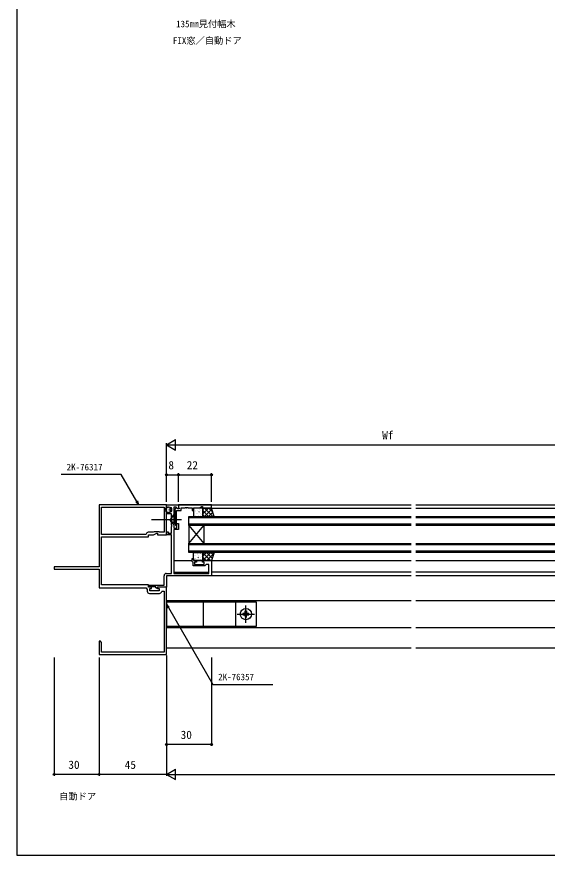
# Model space of a CAD drawing. Units: millimetres, scale not verified. Extents: x -437 to 438, y -681 to 679.
# Drawn here: x -437 to -82, y -681 to -121 of the extents above; entities that cross this region are included whole.
import ezdxf
from ezdxf.enums import TextEntityAlignment as Align

# ---------------------------------------------------------------- set-up
doc = ezdxf.new("R2010")
doc.units = ezdxf.units.MM
doc.header["$LTSCALE"] = 4
for name, color, linetype in [('0-1_USER1', 3, 'Continuous'), ('0-2_YKK_11', 7, 'Continuous'), ('0-3_YKK_12', 2, 'Continuous'), ('0-4_YKK_13', 4, 'Continuous'), ('0-6_YKK_D', 6, 'Continuous'), ('0-7_YKK_ZWAK', 7, 'Continuous')]:
    doc.layers.add(name, color=color, linetype=linetype)
doc.styles.add('ＭＳ ゴシック', font='')
doc.styles.get('ＭＳ ゴシック').set_extended_font_data('MS Gothic')

msp = doc.modelspace()

# ---------------------------------------------------------------- linework, layer by layer
at = {"layer": '0-2_YKK_11'}
msp.add_line((-348.03, -506.43), (-341.37, -506.43), dxfattribs=at)
for points in [[(-336.7, -547.2), (-336.7, -502.2), (-342.7, -502.2), (-342.7, -503.2), (-341.5, -503.2), (-341.5, -504.8), (-347.9, -504.8), (-347.9, -503.2), (-346.7, -503.2), (-346.7, -502.2), (-348.7, -502.2), (-348.7, -500.7), (-380.07, -500.7), (-380.07, -468.7), (-348.7, -468.7), (-348.7, -467.2), (-345.345, -467.2), (-343.2, -466.2), (-342.7, -466.2), (-342.7, -467.2), (-336.7, -467.2), (-336.7, -447.2), (-381.7, -447.2), (-381.7, -460.742), (-381.58, -460.925), (-381.58, -461.475), (-381.7, -461.658), (-381.7, -488.57), (-406.242, -488.57), (-406.425, -488.69), (-406.975, -488.69), (-407.158, -488.57), (-411.7, -488.57), (-411.7, -490.2), (-381.7, -490.2), (-381.7, -502.7), (-350.3, -502.7), (-349.53, -503.8), (-349.53, -504.93)], [(-335.3, -448.83), (-335.917, -448.83), (-336.453, -449.366), (-336.7, -449.264), (-336.7, -447.2), (-328.7, -447.2), (-328.7, -449.8), (-329.07, -449.954), (-330.194, -448.83), (-331.7, -448.83), (-331.7, -456.742), (-331.82, -456.925), (-331.82, -457.475), (-331.7, -457.658), (-331.7, -462.8), (-329.7, -462.8), (-329.7, -459.8), (-328.7, -459.8), (-328.7, -463.8), (-331.7, -463.8), (-331.7, -493.07), (-326.258, -493.07), (-326.075, -493.19), (-325.525, -493.19), (-325.342, -493.07), (-325.258, -493.07), (-325.075, -493.19), (-324.525, -493.19), (-324.342, -493.07), (-308.33, -493.07), (-308.33, -487.1), (-310.2, -487.1), (-310.5, -487.4), (-311.2, -488.1), (-318.9, -488.1), (-318.9, -485.8), (-319.2, -485.5), (-319.5, -485.2), (-319.5, -483), (-318.7, -483)], [(-380.07, -448.83), (-338.33, -448.83), (-338.33, -465.57), (-341.33, -465.57), (-341.7, -465.2), (-344.912, -465.2), (-345.706, -465.57), (-348.83, -465.57)], [(-350.309, -466.82), (-350.605, -467.07), (-380.07, -467.07), (-380.07, -448.83)], [(-336.83, -493.07), (-333.33, -493.07), (-333.33, -467.2), (-336.5, -467.2), (-336.5, -465.2), (-335.5, -465.2), (-335.5, -466.2), (-333.33, -466.2), (-333.33, -461.673), (-333.21, -461.49), (-333.21, -460.94), (-333.33, -460.757), (-333.33, -453.33), (-336.5, -453.33), (-336.5, -452.33), (-335.3, -452.33)], [(-318.7, -483), (-318.7, -484.5), (-316.7, -484.5), (-316.7, -485.5), (-317.9, -485.5), (-317.9, -487.1), (-311.5, -487.1), (-311.5, -485.5), (-312.7, -485.5), (-312.7, -484.5), (-306.7, -484.5), (-306.7, -494.7)], [(-306.7, -494.7), (-336.7, -494.7), (-336.7, -502.2), (-342.6, -502.2), (-342.9, -502.5), (-342.9, -502.91), (-343.085, -503.028), (-343.9, -502.648), (-343.9, -502), (-348.7, -502), (-348.7, -501), (-338.33, -501), (-338.33, -494.57)], [(-339.887, -505.155), (-339.59, -504.9), (-338.33, -504.9), (-338.33, -510.742), (-338.21, -510.925), (-338.21, -511.475), (-338.33, -511.658), (-338.33, -517.242), (-338.21, -517.425), (-338.21, -517.975), (-338.33, -518.158), (-338.33, -521.742), (-338.21, -521.925), (-338.21, -522.475), (-338.33, -522.658), (-338.33, -545.57), (-380.07, -545.57), (-380.07, -539.291), (-380.7, -538.2), (-381.7, -538.2), (-381.7, -541.242), (-381.58, -541.425), (-381.58, -541.975), (-381.7, -542.158), (-381.7, -542.242), (-381.58, -542.425), (-381.58, -542.975), (-381.7, -543.158), (-381.7, -547.2), (-336.7, -547.2)]]:
    msp.add_lwpolyline(points, dxfattribs=at)
msp.add_lwpolyline([(-306.7, -447.3), (-328.7, -447.3), (-328.7, -448.93), (-328.4, -449.23), (-328.2, -449.43), (-328.2, -449.9), (-329.15, -449.9), (-329.65, -449.4), (-329.988, -449.4), (-331.2, -450.1), (-331.2, -458.108), (-330.692, -460.987), (-329.708, -460.813), (-330, -459.155), (-330, -451.1), (-327, -451.1), (-327, -449.23), (-324.208, -449.23), (-324.025, -449.11), (-323.475, -449.11), (-323.292, -449.23), (-323.208, -449.23), (-323.025, -449.11), (-322.475, -449.11), (-322.292, -449.23), (-319.5, -449.23), (-319.5, -451), (-318.7, -451), (-318.7, -449.23), (-314.765, -449.23), (-313.2, -448.5), (-312.7, -448.5), (-312.7, -449.5), (-306.7, -449.5)], close=True, dxfattribs=at)
for centre, radius, start, end in [((-335.3, -450.58), 1.75, 269.99999, 90.00001), ((-348.83, -467.07), 1.5, 90.00001, 170.40592), ((-336.83, -494.57), 1.5, 90.00001, 179.99999), ((-348.03, -504.93), 1.5, 180.00001, 269.99999), ((-341.37, -504.93), 1.5, 270, 351.37307)]:
    msp.add_arc(centre, radius, start, end, dxfattribs=at)
at = {"layer": '0-3_YKK_12'}
for p, q in [((-336.7, -447.2), (-173.2, -447.2)), ((-306.7, -447.3), (-173.2, -447.3)), ((-170.2, -447.2), (-36.7, -447.2)), ((-170.2, -447.3), (-36.7, -447.3)), ((-306.7, -449.5), (-173.2, -449.5)), ((-170.2, -449.5), (-36.7, -449.5)), ((-321.7, -455), (-173.2, -455)), ((-321.7, -461), (-321.7, -455)), ((-173.2, -456), (-321.7, -456)), ((-170.2, -455), (-21.7, -455)), ((-21.7, -456), (-170.2, -456)), ((-321.7, -460), (-173.2, -460)), ((-321.7, -461), (-321.7, -473)), ((-321.7, -461), (-311.7, -473)), ((-321.7, -473), (-311.7, -461)), ((-173.2, -461), (-321.7, -461)), ((-311.7, -461), (-311.7, -473)), ((-170.2, -460), (-21.7, -460)), ((-321.7, -473), (-173.2, -473)), ((-321.7, -479), (-321.7, -473)), ((-173.2, -474), (-321.7, -474)), ((-170.2, -473), (-21.7, -473)), ((-21.7, -474), (-170.2, -474)), ((-321.7, -478), (-173.2, -478)), ((-173.2, -479), (-321.7, -479)), ((-170.2, -478), (-21.7, -478)), ((-331.7, -484.5), (-319.5, -484.5)), ((-317, -484.5), (-173.2, -484.5)), ((-170.2, -484.5), (-36.7, -484.5)), ((-331.7, -492.2), (-308.33, -492.2)), ((-173.2, -492.2), (-306.7, -492.2)), ((-36.7, -492.2), (-170.2, -492.2)), ((-173.2, -494.7), (-336.7, -494.7)), ((136.8, -494.7), (-170.2, -494.7)), ((-336.7, -511.2), (-173.2, -511.2)), ((-170.2, -511.2), (-36.4, -511.2)), ((-336.7, -529.2), (-173.2, -529.2)), ((-170.2, -529.2), (-41.7, -529.2)), ((-336.7, -542.7), (-173.2, -542.7)), ((-170.2, -542.7), (136.8, -542.7))]:
    msp.add_line(p, q, dxfattribs=at)
for points in [[(-21.7, -455), (-21.7, -461), (-170.2, -461)], [(-21.7, -473), (-21.7, -479), (-170.2, -479)]]:
    msp.add_lwpolyline(points, dxfattribs=at)
at = {"layer": '0-4_YKK_13'}
for p, q in [((-337.144, -450.787), (-337.044, -450.787)), ((-336.848, -449.801), (-336.748, -449.801)), ((-336.466, -451.45), (-336.366, -451.45)), ((-336.139, -450.787), (-336.039, -450.787)), ((-336.089, -449.732), (-335.989, -449.732)), ((-335.887, -450.284), (-335.787, -450.284)), ((-335.823, -449.298), (-335.723, -449.298)), ((-335.823, -449.298), (-335.723, -449.298)), ((-335.686, -451.34), (-335.586, -451.34)), ((-335.632, -451.988), (-335.532, -451.988)), ((-335.385, -449.581), (-335.285, -449.581)), ((-335.385, -451.49), (-335.285, -451.49)), ((-335.354, -449.037), (-335.254, -449.037)), ((-335.268, -448.725), (-335.168, -448.725)), ((-335.234, -450.787), (-335.134, -450.787)), ((-335.033, -450.435), (-334.933, -450.435)), ((-334.712, -452.335), (-334.612, -452.335)), ((-334.681, -449.832), (-334.581, -449.832)), ((-334.681, -451.289), (-334.581, -451.289)), ((-334.625, -449.367), (-334.525, -449.367)), ((-334.43, -450.686), (-334.33, -450.686)), ((-334.104, -449.871), (-334.004, -449.871)), ((-333.896, -450.877), (-333.796, -450.877)), ((-333.74, -451.606), (-333.64, -451.606)), ((-318.7, -450), (-318.7, -454.5)), ((-318.534, -451.379), (-318.597, -451.42)), ((-318.551, -450.926), (-318.589, -450.926)), ((-318.551, -453.169), (-318.589, -453.169)), ((-312.985, -449.5), (-318.2, -449.5)), ((-317.34, -449.715), (-317.377, -449.715)), ((-317.34, -451.958), (-317.377, -451.958)), ((-317.302, -451.238), (-317.309, -451.24)), ((-316.57, -453.109), (-316.577, -453.112)), ((-316.271, -450.926), (-316.309, -450.926)), ((-316.271, -453.169), (-316.309, -453.169)), ((-315.06, -449.715), (-315.097, -449.715)), ((-315.06, -451.958), (-315.097, -451.958)), ((-314.932, -451.933), (-314.995, -451.974)), ((-314.962, -450.409), (-314.969, -450.412)), ((-314.513, -452.381), (-314.52, -452.383)), ((-313.991, -450.926), (-314.029, -450.926)), ((-313.991, -453.169), (-314.029, -453.169)), ((-312.915, -450.598), (-312.978, -450.639)), ((-312.904, -449.681), (-312.912, -449.683)), ((-312.78, -449.715), (-312.817, -449.715)), ((-312.78, -451.958), (-312.817, -451.958)), ((-308.701, -449.5), (-312.485, -453.284)), ((-311.529, -449.5), (-312.485, -450.456)), ((-312.485, -454.5), (-312.485, -450)), ((-312.485, -451.079), (-308.563, -455)), ((-306.502, -450.129), (-311.372, -455)), ((-311.235, -449.5), (-305.735, -455)), ((-305.824, -452.28), (-308.544, -455)), ((-308.406, -449.5), (-305.914, -451.992)), ((-326.7, -457.2), (-346.7, -457.2)), ((-331.7, -453.7), (-333.2, -455.2)), ((-318.2, -455), (-312.985, -455)), ((-317.34, -454.2), (-317.377, -454.2)), ((-315.06, -454.2), (-315.097, -454.2)), ((-314.028, -454.34), (-314.035, -454.343)), ((-313.578, -453.975), (-313.641, -454.017)), ((-312.78, -454.2), (-312.817, -454.2)), ((-312.485, -453.907), (-311.392, -455)), ((-305.146, -454.43), (-305.716, -455)), ((-318.7, -484), (-318.7, -479.5)), ((-318.551, -480.079), (-318.589, -480.079)), ((-318.2, -479), (-312.985, -479)), ((-318.006, -481.317), (-318.013, -481.32)), ((-317.34, -481.11), (-317.377, -481.11)), ((-316.271, -480.079), (-316.309, -480.079)), ((-315.948, -480.589), (-315.955, -480.591)), ((-315.06, -481.11), (-315.097, -481.11)), ((-313.991, -480.079), (-314.029, -480.079)), ((-313.856, -479.848), (-313.863, -479.85)), ((-313.266, -480.214), (-313.329, -480.255)), ((-312.78, -481.11), (-312.817, -481.11)), ((-307.088, -479), (-312.485, -484.397)), ((-309.917, -479), (-312.485, -481.568)), ((-312.485, -479.363), (-307.348, -484.5)), ((-312.485, -479.5), (-312.485, -484)), ((-310.019, -479), (-306.177, -482.842)), ((-305.292, -480.032), (-309.76, -484.5)), ((-307.191, -479), (-305.499, -480.691)), ((-318.551, -482.321), (-318.589, -482.321)), ((-312.985, -484.5), (-318.2, -484.5)), ((-317.556, -483.289), (-317.563, -483.291)), ((-317.34, -483.353), (-317.377, -483.353)), ((-316.271, -482.321), (-316.309, -482.321)), ((-315.464, -482.548), (-315.471, -482.55)), ((-315.283, -481.549), (-315.346, -481.59)), ((-315.06, -483.353), (-315.097, -483.353)), ((-314.732, -484.419), (-314.739, -484.422)), ((-313.991, -482.321), (-314.029, -482.321)), ((-313.929, -483.591), (-313.992, -483.633)), ((-313.124, -481.719), (-313.131, -481.722)), ((-312.78, -483.353), (-312.817, -483.353)), ((-312.674, -483.691), (-312.682, -483.693)), ((-312.485, -482.191), (-310.176, -484.5)), ((-306.594, -484.162), (-306.931, -484.5)), ((-312.2, -512.2), (-312.2, -528.2)), ((-290.7, -512.2), (-290.7, -528.2)), ((-283.7, -525.95), (-283.7, -514.45)), ((-289.45, -520.2), (-277.95, -520.2)), ((-284.11, -518.15), (-284.11, -518.97)), ((-283.29, -518.97), (-283.29, -518.15)), ((-282.47, -520.61), (-281.65, -520.61))]:
    msp.add_line(p, q, dxfattribs=at)
for points in [[(-306.7, -449.5), (-312.485, -449.5), (-312.485, -455), (-304.966, -455)], [(-306.7, -484.5), (-312.485, -484.5), (-312.485, -479), (-304.966, -479)], [(-336.7, -528.2), (-276.7, -528.2), (-276.7, -512.2), (-336.7, -512.2)]]:
    msp.add_lwpolyline(points, close=True, dxfattribs=at)
for points in [[(-331.7, -455.15), (-333.556, -456.055), (-334.164, -457.2)], [(-331.7, -459.25), (-333.556, -458.345), (-334.164, -457.2)], [(-331.7, -453.7), (-331.7, -460.7), (-333.2, -459.2), (-333.2, -455.2)], [(-284.93, -519.79), (-285.75, -519.79), (-285.75, -520.61), (-284.93, -520.61)], [(-284.11, -518.97), (-284.11, -518.15), (-283.29, -518.15), (-283.29, -518.97)], [(-281.65, -520.61), (-281.65, -519.79), (-282.47, -519.79)], [(-284.11, -521.43), (-284.11, -522.25), (-283.29, -522.25), (-283.29, -521.43)]]:
    msp.add_lwpolyline(points, dxfattribs=at)
for centre, radius in [((-335.3, -450.58), 2), ((-283.7, -520.2), 3.75)]:
    msp.add_circle(centre, radius, dxfattribs=at)
for centre, radius, start, end in [((-318.2, -450), 0.5, 90, 180), ((-312.985, -450), 0.5, 0, 90), ((-318.2, -454.5), 0.5, 180, 270), ((-312.985, -454.5), 0.5, 270, 0), ((-318.2, -479.5), 0.5, 90, 180), ((-312.985, -479.5), 0.5, 0, 90), ((-318.2, -484), 0.5, 180, 270), ((-312.985, -484), 0.5, 270, 0), ((-284.93, -518.97), 0.82, 270, 0), ((-282.47, -518.97), 0.82, 180, 270), ((-284.93, -521.43), 0.82, 0, 90), ((-282.47, -521.43), 0.82, 90, 180)]:
    msp.add_arc(centre, radius, start, end, dxfattribs=at)
at = {"layer": '0-6_YKK_D'}
for p, q in [((-336.7, -407.2), (-330.638, -403.7)), ((-336.7, -445.2), (-336.7, -406.2)), ((-336.7, -407.2), (-330.638, -410.7)), ((-336.7, -407.2), (-324.576, -407.2)), ((-330.638, -410.7), (-330.638, -403.7)), ((-329.7, -407.2), (-43.707, -407.2)), ((-336.7, -445.2), (-336.7, -426.2)), ((-336.7, -427.2), (-328.7, -427.2)), ((-328.7, -445.2), (-328.7, -426.2)), ((-328.7, -445.2), (-328.7, -426.2)), ((-328.7, -427.2), (-306.7, -427.2)), ((-306.7, -445.2), (-306.7, -426.2)), ((-336.7, -547.9), (-336.7, -628.2)), ((-336.7, -547.9), (-336.7, -608.2)), ((-411.7, -549.2), (-411.7, -628.2)), ((-381.7, -549.2), (-381.7, -628.2)), ((-381.7, -549.2), (-381.7, -628.2)), ((-336.7, -549.2), (-336.7, -628.2)), ((-306.7, -549.2), (-306.7, -608.2)), ((-306.7, -607.2), (-336.7, -607.2)), ((-336.7, -627.2), (-330.638, -623.7)), ((-330.638, -630.7), (-330.638, -623.7)), ((-381.7, -627.2), (-411.7, -627.2)), ((-336.7, -627.2), (-381.7, -627.2)), ((-336.7, -627.2), (-330.638, -630.7)), ((-336.7, -627.2), (-324.576, -627.2)), ((-329.7, -627.2), (311.3, -627.2))]:
    msp.add_line(p, q, dxfattribs=at)
for points in [[(-355.29, -447.2), (-356.565, -444.992), (-366.895, -427.1), (-406.973, -427.1)], [(-355.973, -444.65), (-355.29, -447.2), (-357.157, -445.333)], [(-336.017, -516.198), (-336.7, -513.648), (-334.833, -515.515)], [(-336.7, -513.648), (-335.425, -515.856), (-305.782, -567.2), (-265.703, -567.2)]]:
    msp.add_lwpolyline(points, dxfattribs=at)
for centre in [(-336.7, -427.2), (-328.7, -427.2), (-328.7, -427.2), (-306.7, -427.2), (-336.7, -607.2), (-306.7, -607.2), (-411.7, -627.2), (-381.7, -627.2), (-381.7, -627.2)]:
    msp.add_circle(centre, 0.637, dxfattribs=at)
at = {"layer": '0-7_YKK_ZWAK'}
msp.add_line((-436.7, 643.8), (-436.7, -681.2), dxfattribs=at)
msp.add_lwpolyline([(-436.7, -681.2), (438.3, -681.2), (438.3, 643.8)], dxfattribs=at)

# ---------------------------------------------------------------- texts
at = {"layer": '0-1_USER1', "style": 'ＭＳ ゴシック'}
for s, p in [('135㎜見付幅木', (-330.285, -129.757)), ('FIX窓／自動ドア', (-332.416, -140.882)), ('自動ドア', (-408.302, -645.382))]:
    msp.add_text(s, height=4.399, dxfattribs=at).set_placement(p, align=Align.BOTTOM_LEFT)
at = {"layer": '0-6_YKK_D', "style": 'ＭＳ ゴシック'}
for s, height, p in [('Wf', 5.499, (-192.648, -405.2)), ('8', 5.499, (-335.427, -425.2)), ('22', 5.499, (-323.155, -425.2)), ('2K-76317', 4.399, (-403.366, -425.6)), ('2K-76357', 4.399, (-302.175, -565.7)), ('30', 5.499, (-327.24, -605.2)), ('30', 5.499, (-402.24, -625.2)), ('45', 5.499, (-364.569, -625.2))]:
    msp.add_text(s, height=height, dxfattribs=at).set_placement(p, align=Align.BOTTOM_LEFT)

doc.saveas('drawing.dxf')
